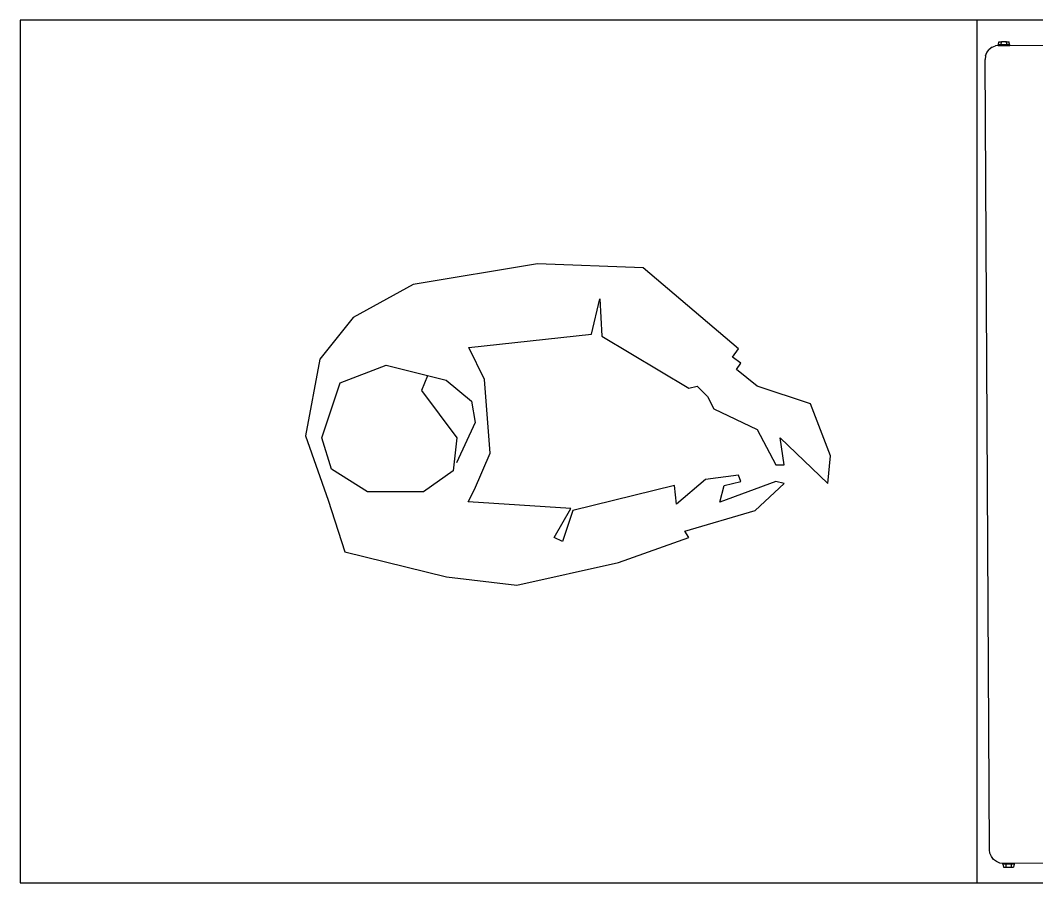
# Model space of a CAD drawing. Header units: millimetres. Extents: x -9564 to 100419, y -25359 to 24346.
# Drawn here: x 6425 to 7274, y 19236 to 19957 of the extents above; entities that cross this region are included whole.
import ezdxf

# ---------------------------------------------------------------- set-up
doc = ezdxf.new("R2010")
doc.units = ezdxf.units.MM
doc.header["$LTSCALE"] = 100
doc.layers.add('freecads.com', color=7, linetype='Continuous')
doc.layers.add('Maquinas', color=200, linetype='Continuous')

# ---------------------------------------------------------------- blocks, each defined once
blk = doc.blocks.new('Bread Slicer pl')
at = {"layer": 'Maquinas'}
for p, q in [((39.19, 62.632), (39.268, 62.692)), ((39.268, 62.692), (39.358, 62.729)), ((39.358, 62.729), (39.455, 62.742)), ((39.455, 62.742), (60.83, 62.742)), ((60.927, 62.729), (60.83, 62.742)), ((60.927, 62.729), (61.018, 62.692)), ((61.018, 62.692), (61.096, 62.632)), ((39.08, 62.367), (39.093, 62.464)), ((39.093, 62.464), (39.131, 62.554)), ((39.131, 62.554), (39.19, 62.632)), ((61.155, 62.554), (61.096, 62.632)), ((61.155, 62.554), (61.193, 62.464)), ((61.205, 62.367), (61.193, 62.464)), ((39.061, 62.38), (38.982, 62.368)), ((38.982, 62.368), (38.982, 62.299)), ((39.061, 62.305), (38.982, 62.299)), ((38.982, 62.299), (38.982, 62.162)), ((39.061, 62.156), (38.982, 62.162)), ((38.982, 62.162), (38.982, 62.093)), ((39.08, 62.388), (39.061, 62.388)), ((39.061, 62.388), (39.061, 62.38)), ((39.061, 62.305), (39.061, 62.38)), ((39.061, 62.156), (39.061, 62.305)), ((39.061, 62.081), (39.061, 62.156)), ((39.08, 62.388), (39.08, 62.367)), ((39.08, 62.073), (39.08, 62.367)), ((61.205, 62.388), (61.225, 62.388)), ((61.205, 62.388), (61.205, 62.367)), ((61.205, 62.367), (61.205, 62.073)), ((61.225, 62.38), (61.225, 62.388)), ((61.225, 62.38), (61.304, 62.368)), ((61.225, 62.305), (61.225, 62.38)), ((61.225, 62.305), (61.304, 62.299)), ((61.225, 62.156), (61.225, 62.305)), ((61.225, 62.156), (61.304, 62.162)), ((61.225, 62.081), (61.225, 62.156)), ((61.304, 62.368), (61.304, 62.299)), ((61.304, 62.162), (61.304, 62.299)), ((61.304, 62.162), (61.304, 62.093)), ((39.061, 62.081), (38.982, 62.093)), ((39.061, 62.081), (39.061, 62.073)), ((39.08, 62.073), (39.061, 62.073)), ((39.08, 59.549), (39.08, 62.073)), ((61.205, 62.073), (61.225, 62.073)), ((61.205, 62.073), (61.205, 59.549)), ((61.225, 62.081), (61.304, 62.093)), ((61.225, 62.081), (61.225, 62.073))]:
    blk.add_line(p, q, dxfattribs=at)

msp = doc.modelspace()

# ---------------------------------------------------------------- linework, layer by layer
at = {"color": 3}
for p, q in [((7224.817, 19957.317), (6424.817, 19957.317)), ((6424.817, 19957.317), (6424.817, 19236.317)), ((6424.817, 19236.317), (7224.817, 19236.317))]:
    msp.add_line(p, q, dxfattribs=at)
for p, q in [((7224.817, 19236.317), (7224.817, 19957.317)), ((8024.817, 19957.317), (7224.817, 19957.317)), ((7224.817, 19236.317), (8024.817, 19236.317))]:
    msp.add_line(p, q)
at = {"layer": 'freecads.com'}
for p, q in [((6857.222, 19753.855), (6753.249, 19736.513)), ((6945.6, 19750.387), (6857.222, 19753.855)), ((7025.312, 19682.754), (6945.6, 19750.387)), ((6753.249, 19736.513), (6702.995, 19708.767)), ((6902.277, 19694.893), (6909.209, 19724.374)), ((6909.209, 19724.374), (6910.942, 19693.159)), ((6702.995, 19708.767), (6675.269, 19674.083)), ((6799.867, 19683.751), (6902.277, 19694.893)), ((6910.942, 19693.159), (6983.723, 19649.804)), ((6812.753, 19657.124), (6799.867, 19683.751)), ((7020.114, 19675.817), (7025.312, 19682.754)), ((6675.269, 19674.083), (6663.139, 19609.918)), ((7027.045, 19670.615), (7020.114, 19675.817)), ((7023.58, 19665.412), (7027.045, 19670.615)), ((6692.253, 19654.293), (6730.582, 19669.022)), ((6730.582, 19669.022), (6780.703, 19656.503)), ((7040.908, 19651.539), (7023.58, 19665.412)), ((6677.002, 19608.184), (6692.253, 19654.293)), ((6765.262, 19659.948), (6760.102, 19647.762)), ((6780.703, 19656.503), (6802.078, 19638.828)), ((6817.557, 19595.378), (6812.753, 19657.124)), ((6760.102, 19647.762), (6789.64, 19608.184)), ((6983.723, 19649.804), (6990.655, 19651.539)), ((6990.655, 19651.539), (6999.319, 19642.868)), ((7085.429, 19636.771), (7040.908, 19651.539)), ((6802.078, 19638.828), (6805.027, 19621.153)), ((6999.319, 19642.868), (7004.518, 19632.463)), ((7102.254, 19593.064), (7085.429, 19636.771)), ((7004.518, 19632.463), (7040.908, 19615.121)), ((6805.027, 19621.153), (6789.548, 19587.277)), ((7040.908, 19615.121), (7056.504, 19585.64)), ((6663.139, 19609.918), (6682.201, 19556.159)), ((6684.883, 19582.121), (6677.002, 19608.184)), ((6789.64, 19608.184), (6786.652, 19580.746)), ((7063.436, 19585.64), (7059.97, 19608.184)), ((7059.97, 19608.184), (7099.85, 19570.01)), ((6804.576, 19565.03), (6817.557, 19595.378)), ((7056.504, 19585.64), (7063.436, 19585.64)), ((7099.85, 19570.01), (7102.254, 19593.064)), ((6715.125, 19563.095), (6684.883, 19582.121)), ((6786.652, 19580.746), (6761.913, 19563.095)), ((7025.312, 19576.969), (6997.586, 19573.501)), ((7027.045, 19571.766), (7025.312, 19576.969)), ((6971.593, 19568.298), (6886.681, 19547.488)), ((6973.326, 19552.69), (6971.593, 19568.298)), ((6997.586, 19573.501), (6973.326, 19552.69)), ((7056.504, 19571.766), (7009.716, 19554.425)), ((7009.716, 19554.425), (7013.182, 19568.298)), ((7013.182, 19568.298), (7027.045, 19571.766)), ((7039.176, 19547.488), (7063.436, 19570.032)), ((7063.436, 19570.032), (7056.504, 19571.766)), ((6761.913, 19563.095), (6715.125, 19563.095)), ((6799.13, 19554.873), (6804.576, 19565.03)), ((6682.201, 19556.159), (6696.064, 19512.804)), ((6884.948, 19549.222), (6799.13, 19554.873)), ((6871.085, 19524.943), (6884.948, 19549.222)), ((6886.681, 19547.488), (6878.017, 19521.475)), ((6980.257, 19530.146), (7039.176, 19547.488)), ((6983.723, 19524.943), (6980.257, 19530.146)), ((6878.017, 19521.475), (6871.085, 19524.943)), ((6924.805, 19504.133), (6983.723, 19524.943)), ((6696.064, 19512.804), (6780.975, 19491.994)), ((6839.893, 19485.057), (6924.805, 19504.133)), ((6780.975, 19491.994), (6839.893, 19485.057))]:
    msp.add_line(p, q, dxfattribs=at)

# ---------------------------------------------------------------- block references
at = {"xscale": 30.91413492854808, "yscale": 30.91413492854808, "zscale": 30.91413492854808, "rotation": 90.31420039976562}
msp.add_blockref('Bread Slicer pl', (9181.321, 18054.822), dxfattribs=at)

doc.saveas('drawing.dxf')
